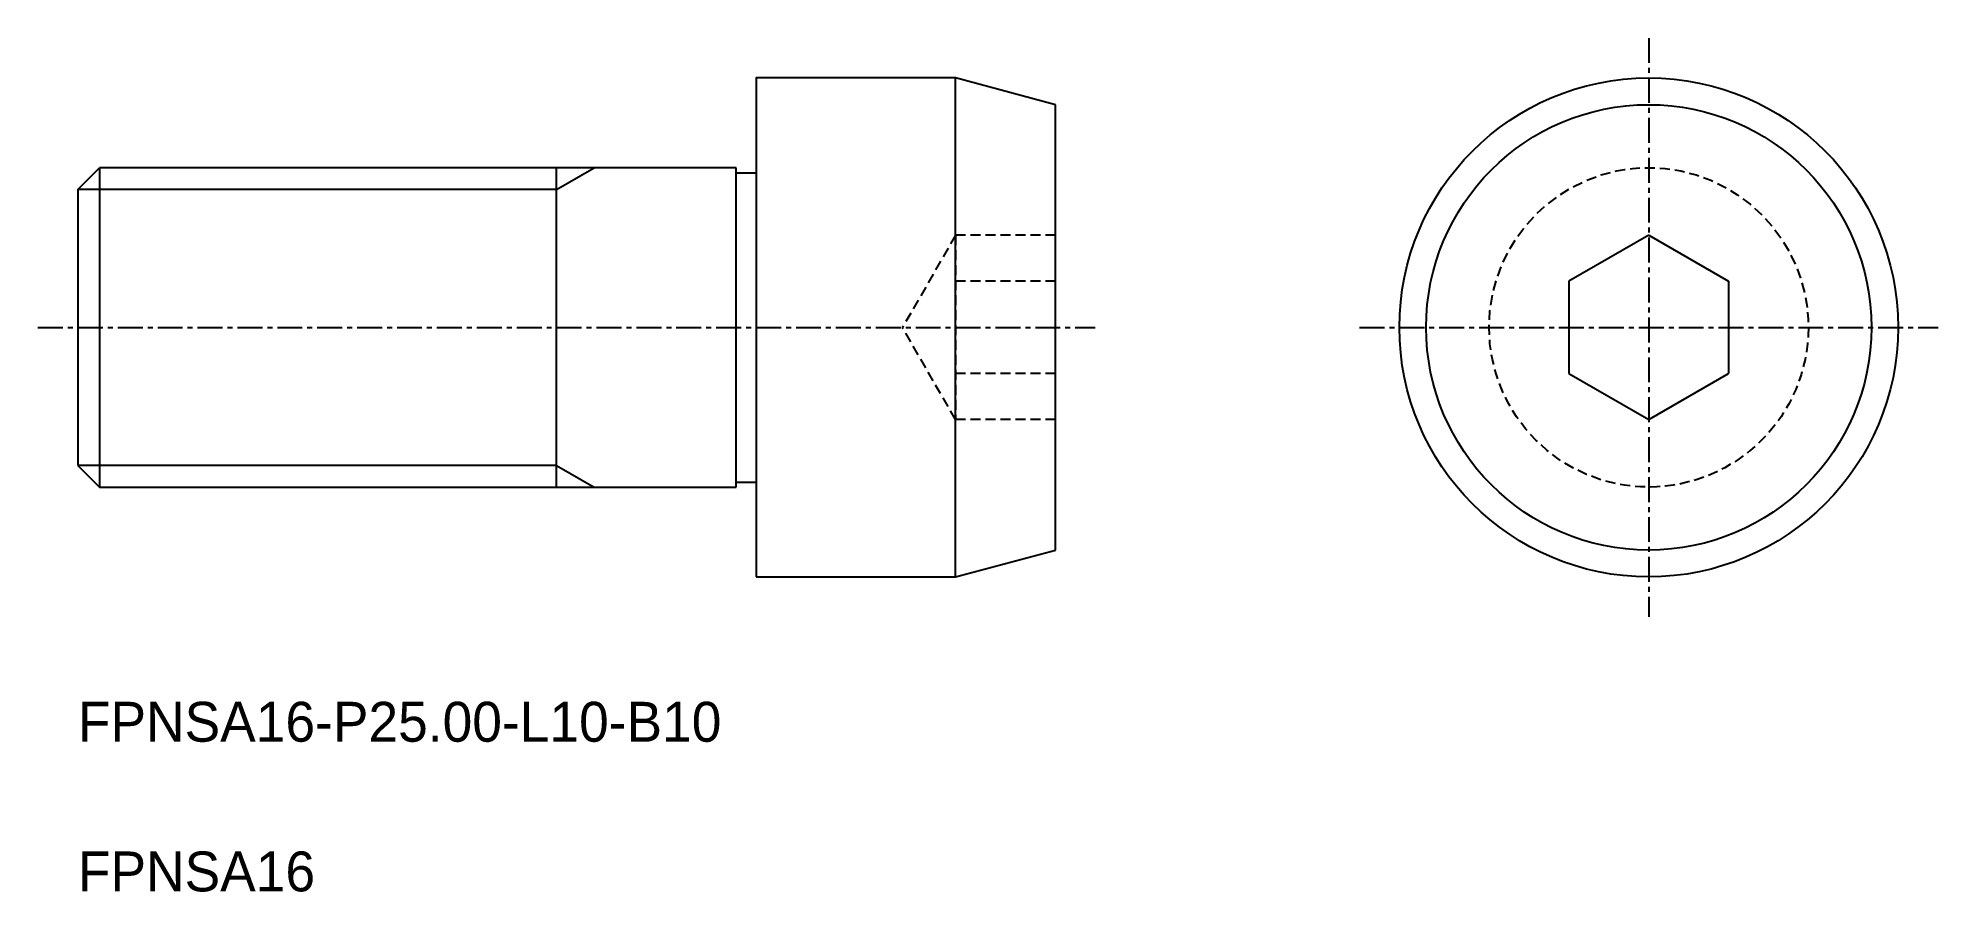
# Model space of a CAD drawing. Extents: x -1696.2 to -1600.9, y -773.9 to -731.1.
import ezdxf

# ---------------------------------------------------------------- set-up
doc = ezdxf.new("R2010")
doc.units = 0
doc.linetypes.add('CENTER', pattern=[2, 1.25, -0.25, 0.25, -0.25])
doc.linetypes.add('DASHED', pattern=[0.75, 0.5, -0.25])
doc.layers.get('0').update_dxf_attribs({"linetype": 'CONTINUOUS'})
doc.layers.add('CENTER', color=1, linetype='CENTER')

msp = doc.modelspace()

# ---------------------------------------------------------------- linework, layer by layer
at = {"color": 7, "linetype": 'CONTINUOUS'}
for p, q in [((-1645.185, -734.42), (-1650.185, -733.08)), ((-1645.185, -756.74), (-1645.185, -734.42)), ((-1694.185, -738.663), (-1693.102, -737.58)), ((-1693.102, -737.58), (-1693.102, -753.58)), ((-1661.185, -737.58), (-1693.102, -737.58)), ((-1670.185, -753.58), (-1670.185, -737.58)), ((-1661.185, -753.58), (-1661.185, -737.58)), ((-1694.185, -738.663), (-1694.185, -752.498)), ((-1615.437, -740.961), (-1619.437, -743.271)), ((-1615.437, -740.961), (-1611.437, -743.271)), ((-1619.437, -743.271), (-1619.437, -747.889)), ((-1611.437, -743.271), (-1611.437, -747.889)), ((-1619.437, -747.889), (-1615.437, -750.199)), ((-1615.437, -750.199), (-1611.437, -747.889)), ((-1694.185, -752.498), (-1693.102, -753.58)), ((-1693.102, -753.58), (-1661.185, -753.58)), ((-1650.185, -758.08), (-1645.185, -756.74))]:
    msp.add_line(p, q, dxfattribs=at)
at = {"color": 3}
for p, q in [((-1670.185, -738.663), (-1668.31, -737.58)), ((-1670.185, -738.663), (-1694.185, -738.663)), ((-1670.185, -752.498), (-1694.185, -752.498)), ((-1670.185, -752.498), (-1668.31, -753.58))]:
    msp.add_line(p, q, dxfattribs=at)
for p, q in [((-1661.185, -737.83), (-1660.185, -737.83)), ((-1661.185, -753.33), (-1660.185, -753.33))]:
    msp.add_line(p, q)
at = {"color": 3, "linetype": 'DASHED'}
for p, q in [((-1650.185, -740.961), (-1652.851, -745.58)), ((-1650.185, -740.961), (-1650.185, -750.199)), ((-1645.185, -740.961), (-1650.185, -740.961)), ((-1645.185, -743.271), (-1650.185, -743.271)), ((-1650.185, -750.199), (-1652.851, -745.58)), ((-1645.185, -747.889), (-1650.185, -747.889)), ((-1645.185, -750.199), (-1650.185, -750.199))]:
    msp.add_line(p, q, dxfattribs=at)
at = {"color": 7, "linetype": 'CONTINUOUS'}
msp.add_lwpolyline([(-1660.185, -758.08), (-1650.185, -758.08), (-1650.185, -733.08), (-1660.185, -733.08)], close=True, dxfattribs=at)
for radius in [12.5, 11.16]:
    msp.add_circle((-1615.437, -745.58), radius, dxfattribs=at)
at = {"color": 3, "linetype": 'DASHED'}
msp.add_circle((-1615.437, -745.58), 8, dxfattribs=at)
at = {"layer": 'CENTER', "color": 1, "linetype": 'CENTER'}
for p, q in [((-1615.437, -731.08), (-1615.437, -760.08)), ((-1696.185, -745.58), (-1643.185, -745.58)), ((-1629.937, -745.58), (-1600.937, -745.58))]:
    msp.add_line(p, q, dxfattribs=at)

# ---------------------------------------------------------------- texts
for s, p in [('FPNSA16-P25.00-L10-B10', (-1694.185, -766.34)), ('FPNSA16', (-1694.185, -773.84))]:
    msp.add_text(s, height=2).set_placement(p)

doc.saveas('drawing.dxf')
